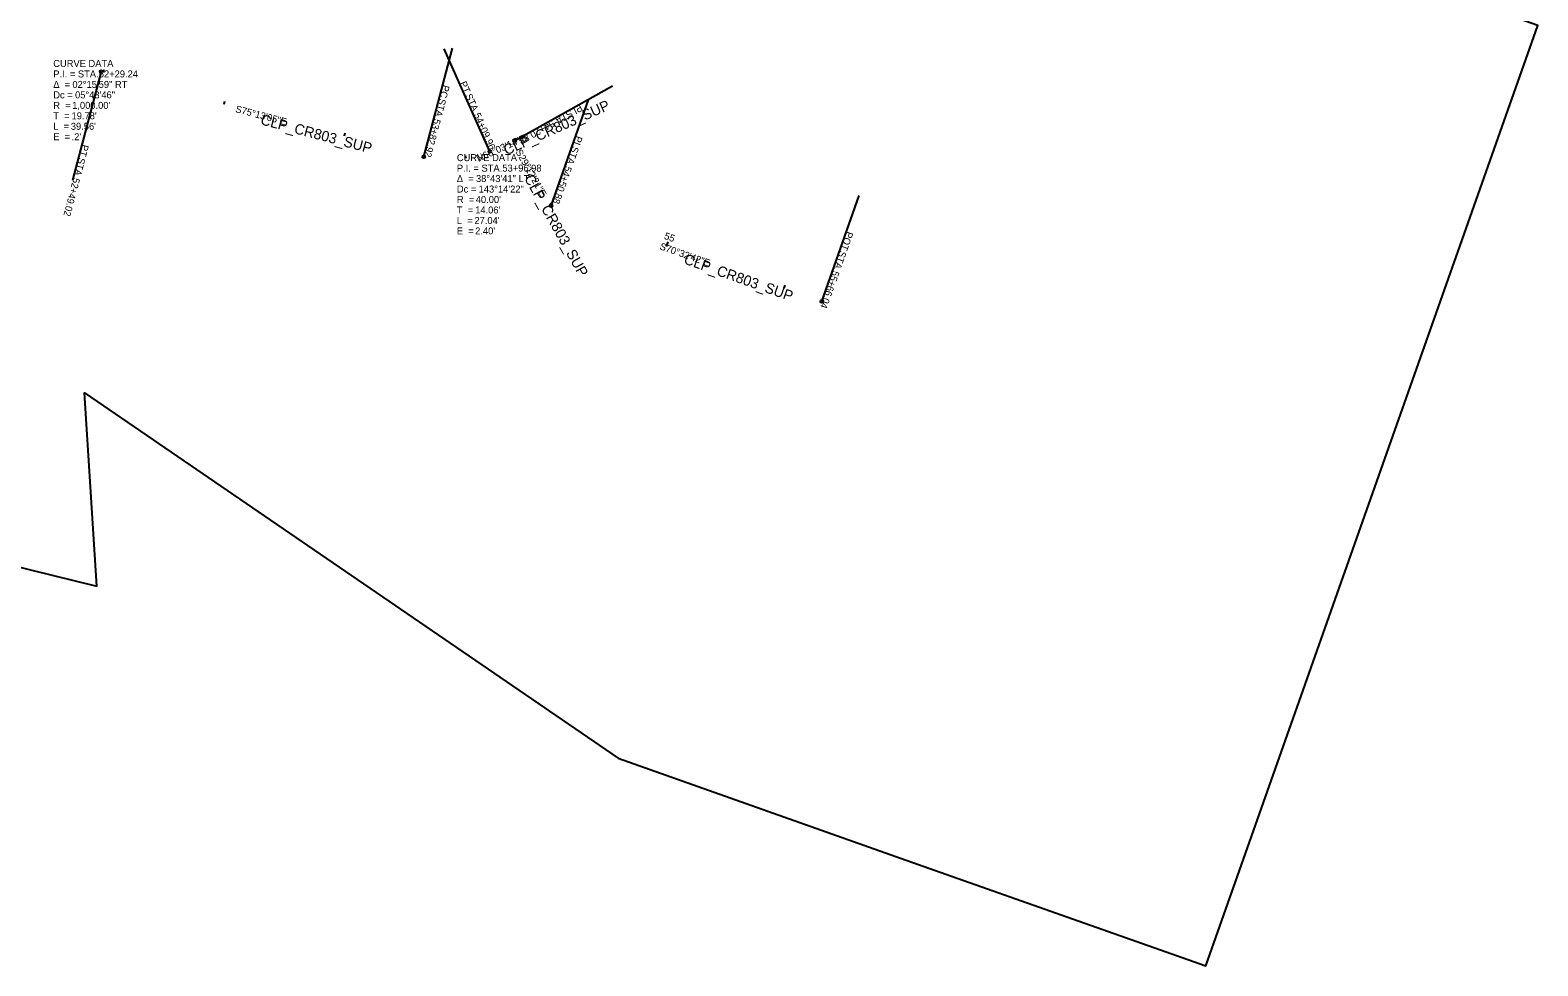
# Model space of a CAD drawing. Extents: x 1983865 to 1988704, y 752103 to 753072.
# Drawn here: x 1988100 to 1988704, y 752103 to 752478 of the extents above; entities that cross this region are included whole.
import ezdxf

# ---------------------------------------------------------------- set-up
doc = ezdxf.new("R2010")
doc.units = 0
for name, color, linetype in [('GE_P_Alignment_1000_Bearings', 7, 'Continuous'), ('GE_P_Alignment_1000_Cardinal_Points', 7, 'Continuous'), ('GE_P_Alignment_1000_Curve_Data', 7, 'Continuous'), ('GE_P_Alignment_1000_Stations', 7, 'Continuous'), ('GE_P_Alignment_100_Curve_Data', 7, 'Continuous'), ('GE_P_Alignment_100_Distances', 7, 'Continuous'), ('GE_P_Alignment_100_Stations', 7, 'Continuous'), ('GE_P_Alignment_500_Bearings', 7, 'Continuous'), ('GE_P_Alignment_500_Cardinal_Points', 7, 'Continuous'), ('GE_P_Alignment_500_Curve_Data', 7, 'Continuous'), ('GE_P_Alignment_500_Distances', 7, 'Continuous'), ('GE_P_Alignment_500_Stations', 7, 'Continuous'), ('SC_Scratch1', 7, 'Continuous')]:
    doc.layers.add(name, color=color, linetype=linetype)

msp = doc.modelspace()

# ---------------------------------------------------------------- linework, layer by layer
at = {"layer": 'GE_P_Alignment_1000_Bearings'}
for p, q in [((1988257.55, 752427.25), (1988269.03, 752470.76)), ((1988283.99, 752429.37), (1988265.72, 752470.49)), ((1988128.08, 752461.41), (1988116.6, 752417.9)), ((1988293.97, 752433.8), (1988333.25, 752455.76)), ((1988308.61, 752407.62), (1988323.6, 752450.05)), ((1988417.2, 752369.26), (1988432.18, 752411.69))]:
    msp.add_line(p, q, dxfattribs=at)
for centre in [(1988128.08, 752461.41), (1988293.97, 752433.8), (1988257.55, 752427.25), (1988283.99, 752429.37), (1988308.61, 752407.62), (1988417.2, 752369.26)]:
    msp.add_circle(centre, 0.6, dxfattribs=at)
at = {"layer": 'GE_P_Alignment_1000_Curve_Data'}
msp.add_line((1988354.93, 752391.26), (1988355.33, 752392.39), dxfattribs=at)
at = {"layer": 'GE_P_Alignment_100_Curve_Data'}
for p, q in [((1988129.03, 752461.16), (1988129.33, 752462.32)), ((1988225.72, 752435.65), (1988226.02, 752436.81)), ((1988308.18, 752408.39), (1988309.23, 752408.97)), ((1988402.07, 752374.6), (1988402.47, 752375.74))]:
    msp.add_line(p, q, dxfattribs=at)
at = {"layer": 'GE_P_Alignment_500_Bearings'}
for p, q in [((1988257.55, 752427.25), (1988269.03, 752470.76)), ((1988283.99, 752429.37), (1988265.72, 752470.49)), ((1988128.08, 752461.41), (1988116.6, 752417.9)), ((1988293.97, 752433.8), (1988333.25, 752455.76)), ((1988308.61, 752407.62), (1988323.6, 752450.05)), ((1988417.2, 752369.26), (1988432.18, 752411.69))]:
    msp.add_line(p, q, dxfattribs=at)
for centre in [(1988128.08, 752461.41), (1988293.97, 752433.8), (1988257.55, 752427.25), (1988283.99, 752429.37), (1988308.61, 752407.62), (1988417.2, 752369.26)]:
    msp.add_circle(centre, 0.6, dxfattribs=at)
at = {"layer": 'GE_P_Alignment_500_Curve_Data'}
for p, q in [((1988177.37, 752448.4), (1988177.68, 752449.56)), ((1988274.48, 752426.5), (1988274.28, 752427.68)), ((1988354.93, 752391.26), (1988355.59, 752393.14))]:
    msp.add_line(p, q, dxfattribs=at)
at = {"layer": 'SC_Scratch1'}
msp.add_lwpolyline([(1987499.73, 752830.46), (1987403.22, 752442.28), (1987520.63, 752411.47), (1987637.12, 752378.75), (1987761.58, 752344.85), (1987884.71, 752311.96), (1988012.67, 752282.96), (1988126.36, 752255.02), (1988121.42, 752332.61), (1988335.47, 752186.02), (1988453.34, 752144.38), (1988571.2, 752102.75), (1988704.43, 752479.91), (1988586.56, 752521.55), (1988468.7, 752563.18), (1988470.57, 752527.78), (1988228.42, 752641.78), (1988099.35, 752673.46), (1987983.48, 752699.58), (1987865.08, 752731.23), (1987748.32, 752762.99), (1987624.13, 752797.84)], close=True, dxfattribs=at)

# ---------------------------------------------------------------- texts
at = {"layer": 'GE_P_Alignment_1000_Bearings'}
for s, rotation, p in [('PT', 293.94617, (1988271.85, 752456.8)), ('PC', 255.21807, (1988265.24, 752456.25)), (' STA. ', 293.94617, (1988273.64, 752452.77)), (' STA. ', 255.21807, (1988264.07, 752451.81)), (' STA. ', 209.20572, (1988317.22, 752446.75)), ('PI', 209.20572, (1988320.18, 752448.4)), ('53+82.92', 255.21807, (1988261.66, 752442.67)), ('54+09.96', 293.94617, (1988277.48, 752444.13)), ('54+20.88', 209.20572, (1988308.97, 752442.14)), ('PI', 250.54508, (1988318.64, 752435.89)), ('PT', 255.21807, (1988120.46, 752432.39)), (' STA. ', 250.54508, (1988317.51, 752432.69)), (' STA. ', 255.21807, (1988119.34, 752428.13)), ('54+50.88', 250.54508, (1988314.37, 752423.78)), ('52+49.02', 255.21807, (1988116.93, 752418.99)), ('POT', 250.54508, (1988427.23, 752397.53)), (' STA. ', 250.54508, (1988424.83, 752390.74)), ('55+66.04', 250.54508, (1988421.68, 752381.83))]:
    msp.add_text(s, height=2.8, rotation=rotation, dxfattribs=at).set_placement(p)
at = {"layer": 'GE_P_Alignment_1000_Cardinal_Points'}
for s, p in [('CURVE DATA', (1988108.86, 752463.28)), ('Δ  = ', (1988108.86, 752454.88)), ('P.I. = STA. ', (1988108.86, 752459.08)), ('02°15\'59" RT', (1988116.54, 752454.88)), ('52+29.24', (1988127.13, 752459.08)), ('Dc = ', (1988108.86, 752450.68)), ('05°43\'46"', (1988117.6, 752450.68)), ('R  = ', (1988108.86, 752446.48)), ("1,000.00'", (1988116.44, 752446.48)), ('T  = ', (1988108.86, 752442.28)), ('L  = ', (1988108.86, 752438.08)), ("39.56'", (1988115.9, 752438.08)), ("19.78'", (1988116.2, 752442.28)), ('E  = ', (1988108.86, 752433.88)), (".2'", (1988116.2, 752433.88)), ('CURVE DATA', (1988270.77, 752425.51)), ('P.I. = STA. ', (1988270.77, 752421.31)), ('53+96.98', (1988289.03, 752421.31)), ('Δ  = ', (1988270.77, 752417.11)), ('Dc = ', (1988270.77, 752412.91)), ('38°43\'41" LT', (1988278.44, 752417.11)), ('143°14\'22"', (1988279.51, 752412.91)), ('R  = ', (1988270.77, 752408.71)), ("40.00'", (1988278.35, 752408.71)), ('T  = ', (1988270.77, 752404.51)), ("14.06'", (1988278.11, 752404.51)), ('L  = ', (1988270.77, 752400.31)), ('E  = ', (1988270.77, 752396.11)), ("27.04'", (1988277.81, 752400.31)), ("2.40'", (1988278.11, 752396.11))]:
    msp.add_text(s, height=2.8, dxfattribs=at).set_placement(p)
at = {"layer": 'GE_P_Alignment_1000_Stations'}
for rotation, p in [(23.94617, (1988290.67, 752427.78)), (345.21807, (1988191.75, 752440.3)), (299.20572, (1988297.66, 752418.68)), (340.54508, (1988361.52, 752384.51))]:
    msp.add_text('CLP_CR803_SUP', height=4.1667, rotation=rotation, dxfattribs=at).set_placement(p)
at = {"layer": 'GE_P_Alignment_100_Distances'}
for rotation, p in [(23.94617, (1988290.67, 752427.78)), (345.21807, (1988191.75, 752440.3)), (299.20572, (1988297.66, 752418.68)), (340.54508, (1988361.52, 752384.51))]:
    msp.add_text('CLP_CR803_SUP', height=4.1667, rotation=rotation, dxfattribs=at).set_placement(p)
at = {"layer": 'GE_P_Alignment_100_Stations'}
for s, rotation, p in [('S75°13\'05"E', 345.21807, (1988181.73, 752445.19)), ('N66°03\'14"E', 23.94617, (1988279.41, 752425.15)), ('S29°12\'21"E', 299.20572, (1988294.21, 752429.28)), ('S70°32\'42"E', 340.54508, (1988351.92, 752390.2))]:
    msp.add_text(s, height=2.8, rotation=rotation, dxfattribs=at).set_placement(p)
at = {"layer": 'GE_P_Alignment_500_Bearings'}
for s, rotation, p in [('PT', 293.94617, (1988271.85, 752456.8)), ('PC', 255.21807, (1988265.24, 752456.25)), (' STA. ', 293.94617, (1988273.64, 752452.77)), (' STA. ', 255.21807, (1988264.07, 752451.81)), (' STA. ', 209.20572, (1988317.22, 752446.75)), ('PI', 209.20572, (1988320.18, 752448.4)), ('53+82.92', 255.21807, (1988261.66, 752442.67)), ('54+09.96', 293.94617, (1988277.48, 752444.13)), ('54+20.88', 209.20572, (1988308.97, 752442.14)), ('PI', 250.54508, (1988318.64, 752435.89)), ('PT', 255.21807, (1988120.46, 752432.39)), (' STA. ', 250.54508, (1988317.51, 752432.69)), (' STA. ', 255.21807, (1988119.34, 752428.13)), ('54+50.88', 250.54508, (1988314.37, 752423.78)), ('52+49.02', 255.21807, (1988116.93, 752418.99)), ('POT', 250.54508, (1988427.23, 752397.53)), (' STA. ', 250.54508, (1988424.83, 752390.74)), ('55+66.04', 250.54508, (1988421.68, 752381.83))]:
    msp.add_text(s, height=2.8, rotation=rotation, dxfattribs=at).set_placement(p)
at = {"layer": 'GE_P_Alignment_500_Cardinal_Points'}
for s, p in [('CURVE DATA', (1988108.86, 752463.28)), ('Δ  = ', (1988108.86, 752454.88)), ('P.I. = STA. ', (1988108.86, 752459.08)), ('02°15\'59" RT', (1988116.54, 752454.88)), ('52+29.24', (1988127.13, 752459.08)), ('Dc = ', (1988108.86, 752450.68)), ('05°43\'46"', (1988117.6, 752450.68)), ('R  = ', (1988108.86, 752446.48)), ("1,000.00'", (1988116.44, 752446.48)), ('T  = ', (1988108.86, 752442.28)), ('L  = ', (1988108.86, 752438.08)), ("39.56'", (1988115.9, 752438.08)), ("19.78'", (1988116.2, 752442.28)), ('E  = ', (1988108.86, 752433.88)), (".2'", (1988116.2, 752433.88)), ('CURVE DATA', (1988270.77, 752425.51)), ('P.I. = STA. ', (1988270.77, 752421.31)), ('53+96.98', (1988289.03, 752421.31)), ('Δ  = ', (1988270.77, 752417.11)), ('Dc = ', (1988270.77, 752412.91)), ('38°43\'41" LT', (1988278.44, 752417.11)), ('143°14\'22"', (1988279.51, 752412.91)), ('R  = ', (1988270.77, 752408.71)), ("40.00'", (1988278.35, 752408.71)), ('T  = ', (1988270.77, 752404.51)), ("14.06'", (1988278.11, 752404.51)), ('L  = ', (1988270.77, 752400.31)), ('E  = ', (1988270.77, 752396.11)), ("27.04'", (1988277.81, 752400.31)), ("2.40'", (1988278.11, 752396.11))]:
    msp.add_text(s, height=2.8, dxfattribs=at).set_placement(p)
at = {"layer": 'GE_P_Alignment_500_Curve_Data'}
msp.add_text('55', height=2.8, rotation=340.54508, dxfattribs=at).set_placement((1988353.71, 752394.38))
at = {"layer": 'GE_P_Alignment_500_Distances'}
for rotation, p in [(23.94617, (1988290.67, 752427.78)), (345.21807, (1988191.75, 752440.3)), (299.20572, (1988297.66, 752418.68)), (340.54508, (1988361.52, 752384.51))]:
    msp.add_text('CLP_CR803_SUP', height=4.1667, rotation=rotation, dxfattribs=at).set_placement(p)
at = {"layer": 'GE_P_Alignment_500_Stations'}
for s, rotation, p in [('S75°13\'05"E', 345.21807, (1988181.73, 752445.19)), ('N66°03\'14"E', 23.94617, (1988279.41, 752425.15)), ('S29°12\'21"E', 299.20572, (1988294.21, 752429.28)), ('S70°32\'42"E', 340.54508, (1988351.92, 752390.2))]:
    msp.add_text(s, height=2.8, rotation=rotation, dxfattribs=at).set_placement(p)

doc.saveas('drawing.dxf')
